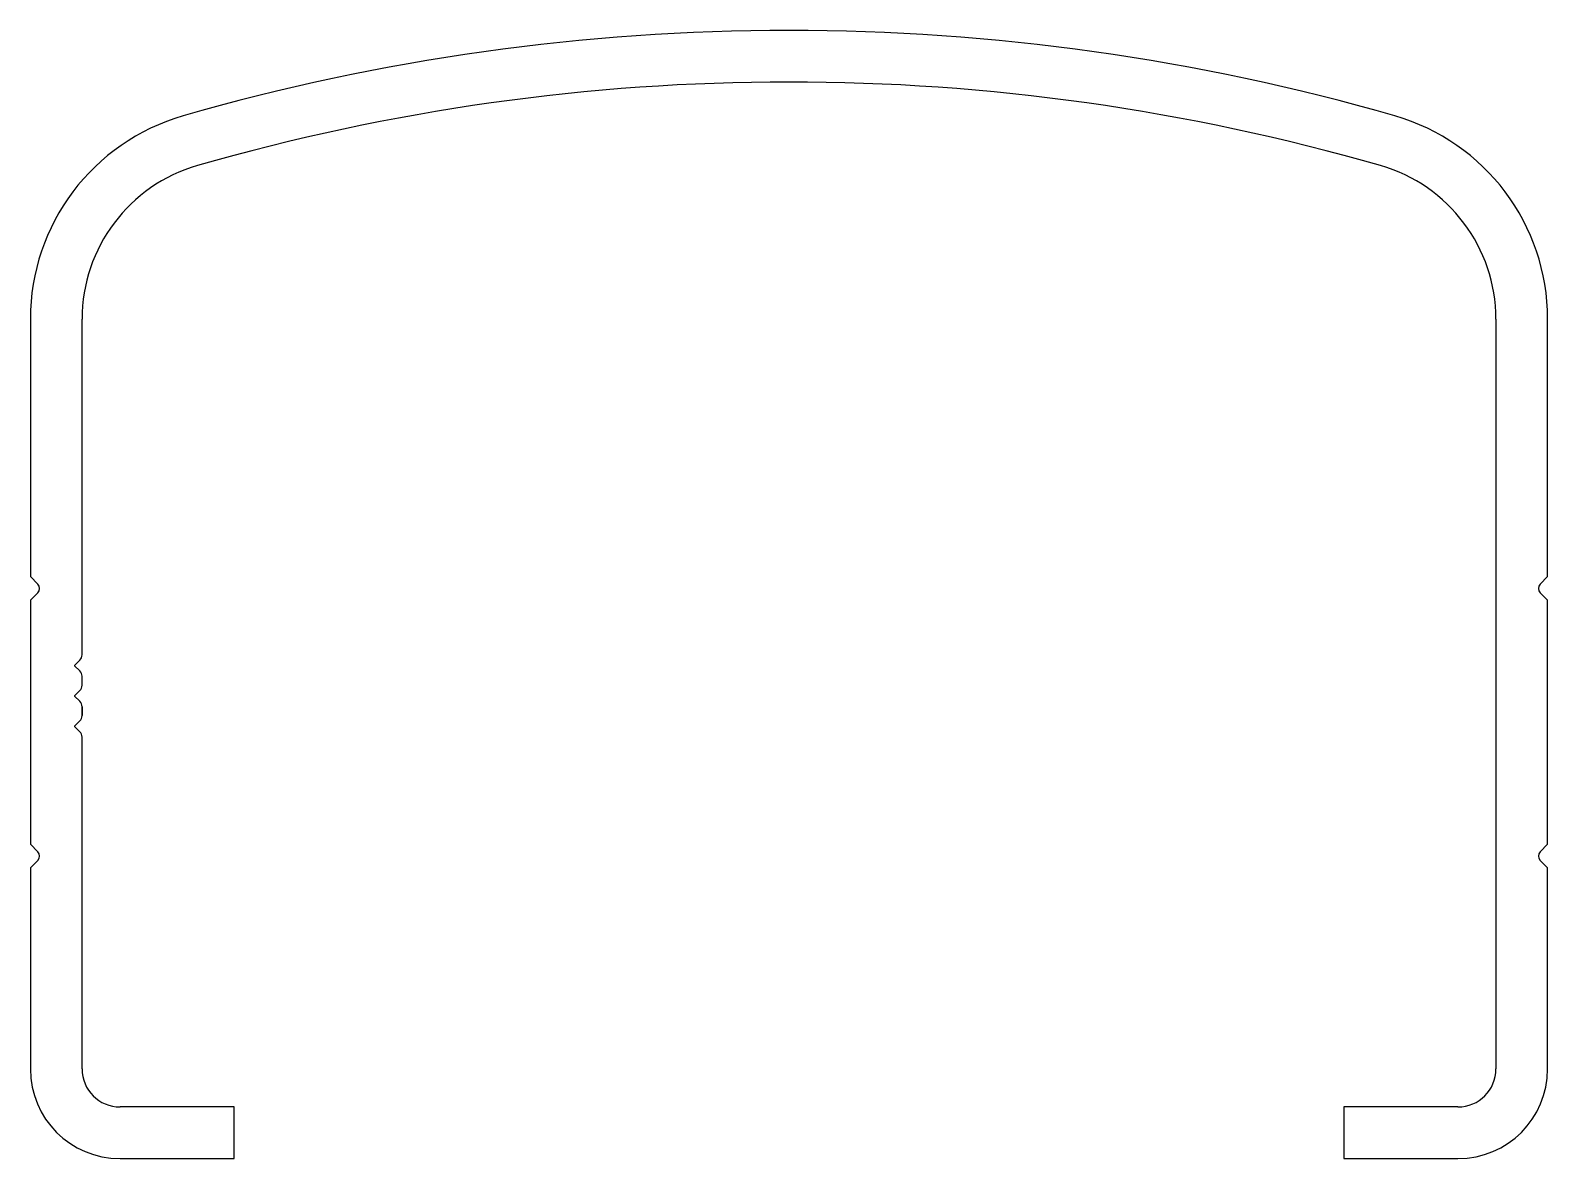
# Model space of a CAD drawing. Header units: inches. Extents: x -22.9 to 27, y 0 to 37.1.
import ezdxf

# ---------------------------------------------------------------- set-up
doc = ezdxf.new("R2010")
doc.units = ezdxf.units.IN
doc.header["$MEASUREMENT"] = 0

msp = doc.modelspace()

# ---------------------------------------------------------------- linework, layer by layer
at = {"color": 7}
for p, q in [((-22.922, 27.578), (-22.922, 19.107)), ((-21.222, 16.538), (-21.222, 27.578)), ((25.278, 27.578), (25.278, 2.92)), ((26.978, 19.107), (26.978, 27.578)), ((-22.922, 19.107), (-22.676, 18.861)), ((26.732, 18.861), (26.978, 19.107)), ((-22.676, 18.578), (-22.922, 18.332)), ((26.978, 18.332), (26.732, 18.578)), ((-22.922, 18.332), (-22.922, 10.307)), ((26.978, 10.307), (26.978, 18.332)), ((-21.222, 16.538), (-21.222, 16.538)), ((-21.222, 16.538), (-21.222, 16.538)), ((-21.222, 16.538), (-21.222, 16.538)), ((-21.222, 16.538), (-21.222, 16.538)), ((-21.222, 16.538), (-21.222, 16.538)), ((-21.466, 16.19), (-21.295, 16.361)), ((-21.295, 16.008), (-21.466, 16.179)), ((-21.222, 15.538), (-21.222, 15.831)), ((-21.466, 15.19), (-21.295, 15.361)), ((-21.295, 15.008), (-21.466, 15.179)), ((-21.222, 14.538), (-21.222, 14.831)), ((-21.222, 14.831), (-21.222, 14.538)), ((-21.222, 14.538), (-21.222, 14.831)), ((-21.222, 14.831), (-21.222, 14.538)), ((-21.222, 14.538), (-21.222, 14.831)), ((-21.222, 14.831), (-21.222, 14.831)), ((-21.466, 14.19), (-21.295, 14.361)), ((-21.295, 14.008), (-21.466, 14.179)), ((-21.222, 2.92), (-21.222, 13.831)), ((-21.222, 13.831), (-21.222, 13.831)), ((-21.222, 13.831), (-21.222, 13.831)), ((-22.922, 10.307), (-22.676, 10.061)), ((26.732, 10.061), (26.978, 10.307)), ((-22.676, 9.778), (-22.922, 9.532)), ((-22.922, 9.532), (-22.922, 2.92)), ((26.978, 9.532), (26.732, 9.778)), ((26.978, 2.92), (26.978, 9.532)), ((-16.222, 1.67), (-19.972, 1.67)), ((-16.222, -0.03), (-16.222, 1.67)), ((24.028, 1.67), (20.278, 1.67)), ((20.278, 1.67), (20.278, -0.03)), ((-19.972, -0.03), (-16.222, -0.03)), ((20.278, -0.03), (24.028, -0.03))]:
    msp.add_line(p, q, dxfattribs=at)
for centre, radius, start, end in [((2.028, -34.88), 71.95, 73.92335, 106.07665), ((2.028, -34.88), 70.25, 73.92335, 106.07665), ((-15.972, 27.578), 6.95, 106.0766, 180), ((20.028, 27.578), 6.95, 0, 73.9234), ((-15.972, 27.578), 5.25, 106.0766, 180), ((20.028, 27.578), 5.25, 0, 73.9234), ((-22.817, 18.72), 0.2, 315, 45), ((26.873, 18.72), 0.2, 135, 225), ((-21.472, 16.538), 0.25, 315, 360), ((-21.46, 16.185), 0.008, 135, 225), ((-21.472, 15.831), 0.25, 0, 45), ((-21.472, 15.538), 0.25, 315, 360), ((-21.46, 15.185), 0.008, 135, 225), ((-21.472, 14.831), 0.25, 360, 45), ((-21.472, 14.538), 0.25, 315, 0), ((-21.46, 14.185), 0.008, 135, 225), ((-21.472, 13.831), 0.25, 0, 45), ((-22.817, 9.92), 0.2, 315, 45), ((26.873, 9.92), 0.2, 135, 225), ((-19.972, 2.92), 2.95, 180, 270), ((-19.972, 2.92), 1.25, 180, 270), ((24.028, 2.92), 1.25, 270, 360), ((24.028, 2.92), 2.95, 270, 360)]:
    msp.add_arc(centre, radius, start, end, dxfattribs=at)

doc.saveas('drawing.dxf')
